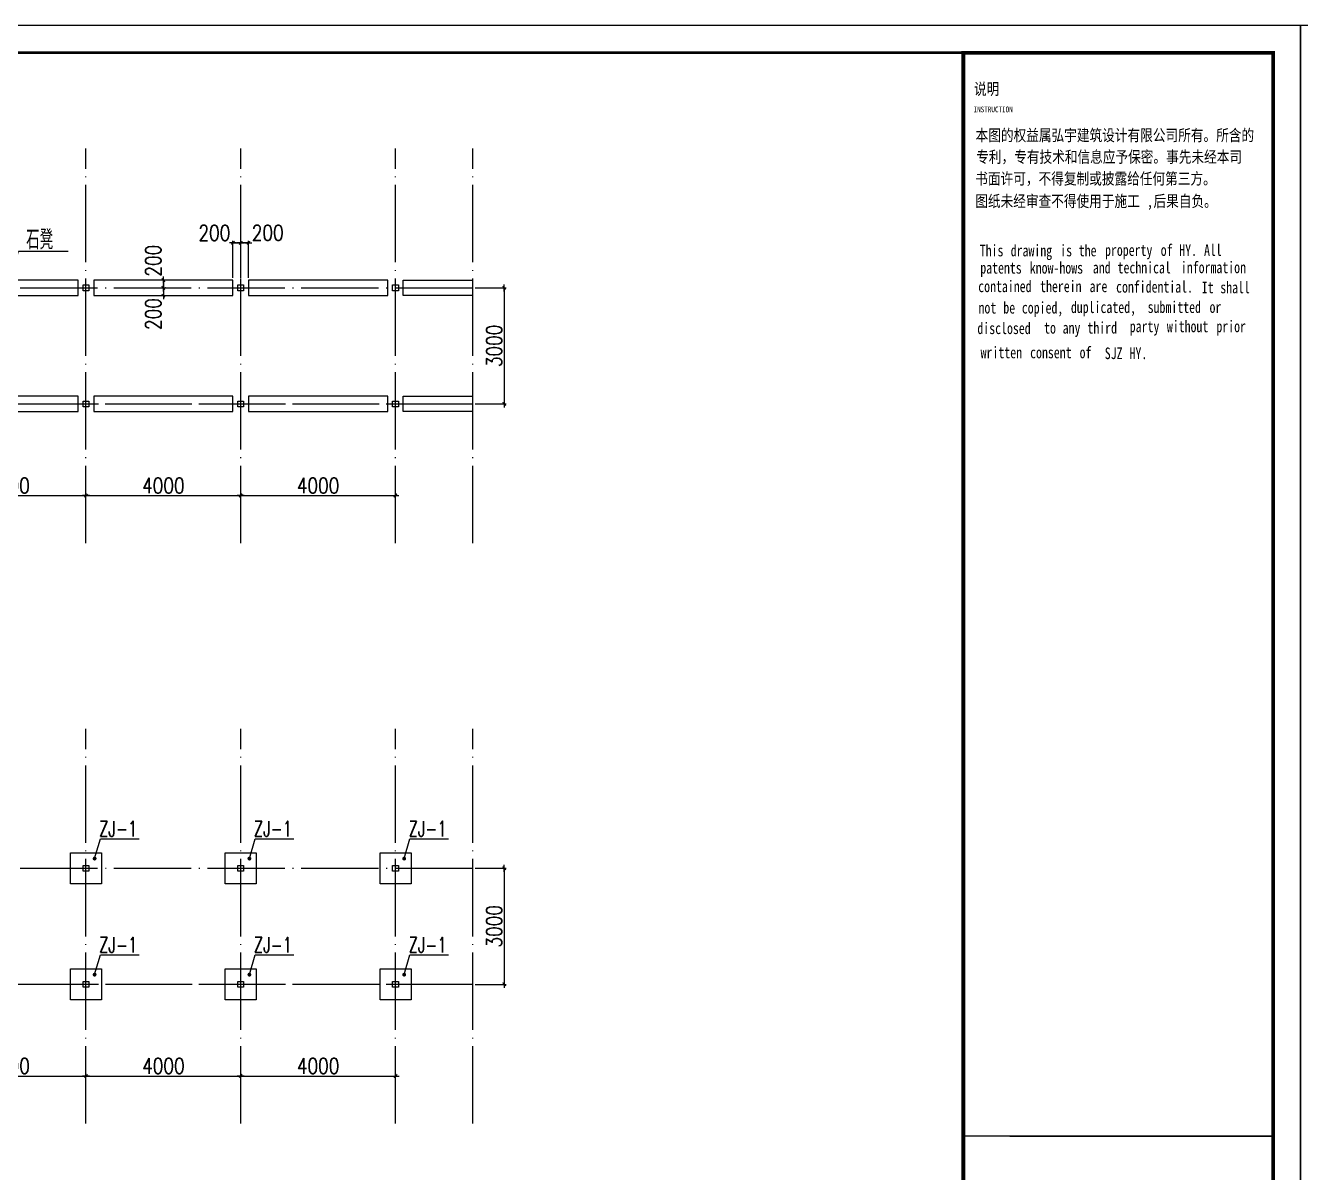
# Model space of a CAD drawing. Header units: inches. Extents: x -2316 to 955, y -265 to 742.
# Drawn here: x -768 to -534.5, y -55 to 155.1 of the extents above; entities that cross this region are included whole.
import ezdxf

# ---------------------------------------------------------------- set-up
doc = ezdxf.new("R2010")
doc.units = ezdxf.units.IN
doc.header["$LTSCALE"] = 1000
doc.header["$MEASUREMENT"] = 0
doc.linetypes.add('CONTINOUS', pattern=[0])
doc.linetypes.add('DOTE', pattern=[2.42, 2, -0.2, 0.02, -0.2])
for name, color, linetype in [('COLUMN', 7, 'Continuous'), ('G13', 7, 'CONTINOUS'), ('PUB_DIM', 3, 'Continuous'), ('文字和字符', 7, 'Continuous'), ('标注层', 3, 'Continuous')]:
    doc.layers.add(name, color=color, linetype=linetype)
doc.styles.add('-宋体', font='', dxfattribs={"width": 0.8})
doc.styles.add('DIM_FONT', font='SIMPLEX.shx', dxfattribs={"width": 0.8})
doc.styles.add('HZPMK', font='romand.shx', dxfattribs={"width": 0.7, "bigfont": 'hztxt.shx'})
doc.styles.get('-宋体').set_extended_font_data('SimSun')
doc.dimstyles.new('NORMAL', dxfattribs={"dimscale": 0.2, "dimtxt": 300, "dimasz": 1, "dimexe": 250, "dimexo": 300, "dimgap": 150, "dimtad": 1, "dimdec": 0, "dimzin": 0, "dimdsep": 46, "dimtxsty": 'DIM_FONT', "dimblk": '_DIMX', "dimcen": 0.09, "dimclrt": 7, "dimadec": 0, "dimazin": 0, "dimtfac": 1, "dimtdec": 0, "dimtix": 1, "dimtmove": 2, "dimatfit": 3, "dimldrblk": '_DIMX', "dimfxl": 1, "dimtolj": 1, "dimtzin": 0, "dimarcsym": 0})

# ---------------------------------------------------------------- blocks, each defined once
blk = doc.blocks.new('TKK')
at = {"layer": '文字和字符'}
for p, q in [((1179, 433.86), (1082.44, 433.86)), ((1082.44, 433.86), (1179, 433.86))]:
    blk.add_line(p, q, dxfattribs=at)
blk.add_lwpolyline([(0, 0), (1189, 0), (1189, 841), (0, 841)], close=True, dxfattribs=at)
for points, const_width in [([(25, 10), (1179, 10), (1179, 831), (25, 831)], 1), ([(1065.4, 831), (1179, 831), (1179, 10.01), (1065.4, 10.01)], 1.42)]:
    blk.add_lwpolyline(points, close=True, dxfattribs=dict(at, const_width=const_width))
at = {"layer": '文字和字符', "const_width": 0.483}
blk.add_lwpolyline([(1065.4, 433.86), (1179, 433.86)], dxfattribs=at)
at = {"layer": '文字和字符', "color": 0, "style": '-宋体'}
for s, height, width, p in [('说明', 4.253, 0.8, (1069.32, 815.62)), ('INSTRUCTION', 2.1272, 0.75, (1069.17, 809.17)), ('本图的权益属弘宇建筑设计有限公司所有。所含的', 4.2532, 0.8, (1069.9, 798.65)), ('专利，专有技术和信息应予保密。事先未经本司', 4.2532, 0.8, (1070.11, 790.72)), ('书面许可，不得复制或披露给任何第三方。', 4.2532, 0.8, (1069.77, 782.74)), ('图纸未经审查不得使用于施工', 4.2532, 0.8, (1069.77, 774.5)), ('后果自负。', 4.253, 0.8, (1135.1, 774.5)), (',', 4.25, 0.8, (1132.68, 774.5)), ('This', 4.253, 0.75, (1071.42, 756.38)), ('drawing', 4.253, 0.75, (1082.76, 756.38)), ('is', 4.253, 0.75, (1100.91, 756.38)), ('the', 4.253, 0.75, (1107.71, 756.38)), ('property', 4.253, 0.75, (1117.34, 756.54)), ('of', 4.253, 0.75, (1137.76, 756.54)), ('HY.', 4.253, 0.75, (1144.56, 756.54)), ('All', 4.253, 0.75, (1153.64, 756.54)), ('patents', 4.253, 0.75, (1071.61, 750.05)), ('know-hows', 4.253, 0.75, (1089.76, 750.05)), ('and', 4.253, 0.75, (1112.87, 750.13)), ('technical', 4.253, 0.75, (1121.94, 750.13)), ('information', 4.2532, 0.75, (1145.15, 750.2)), ('contained', 4.253, 0.75, (1070.86, 743.25)), ('therein', 4.253, 0.75, (1093.54, 743.25)), ('are', 4.253, 0.75, (1111.69, 743.25)), ('confidential.', 4.2532, 0.75, (1121.39, 743.08)), ('It', 4.253, 0.75, (1152.79, 742.84)), ('shall', 4.253, 0.75, (1159.59, 742.84)), ('not', 4.253, 0.75, (1070.97, 735.41)), ('be', 4.253, 0.75, (1080.05, 735.41)), ('copied,', 4.253, 0.75, (1086.85, 735.41)), ('duplicated,', 4.2532, 0.75, (1104.83, 735.6)), ('submitted', 4.253, 0.75, (1132.98, 735.63)), ('or', 4.253, 0.75, (1155.66, 735.63)), ('disclosed', 4.253, 0.75, (1070.55, 727.88)), ('to', 4.253, 0.75, (1095.01, 728.05)), ('any', 4.253, 0.75, (1101.82, 728.05)), ('third', 4.253, 0.75, (1110.89, 728.05)), ('party', 4.253, 0.75, (1126.41, 728.57)), ('without', 4.253, 0.75, (1140.02, 728.57)), ('prior', 4.253, 0.75, (1158.17, 728.57)), ('written', 4.253, 0.75, (1071.73, 719.01)), ('consent', 4.253, 0.75, (1089.88, 719.01)), ('of', 4.253, 0.75, (1108.02, 719.01)), ('SJZ', 4.253, 0.75, (1117.25, 718.71)), ('HY.', 4.253, 0.75, (1126.33, 718.71))]:
    blk.add_text(s, height=height, dxfattribs=dict(at, width=width)).set_placement(p)
blk = doc.blocks.new('_DIMX')
blk.add_line((-150, 0), (150, 0))
at = {"const_width": 50}
blk.add_lwpolyline([(-70, -70), (70, 70)], dxfattribs=at)
blk = doc.blocks.new('*D395')
at = {"layer": 'Defpoints', "color": 0, "transparency": 16777216}
for p in [(47584, -9625), (47584, -12625), (48393, -12625)]:
    blk.add_point(p, dxfattribs=at)
at = {"layer": 'PUB_DIM', "color": 0, "lineweight": -2, "transparency": 16777216}
for p, q in [((47644, -9625), (48443, -9625)), ((48393, -9625), (48393, -12624)), ((47644, -12625), (48443, -12625))]:
    blk.add_line(p, q, dxfattribs=at)
at = {"layer": 'PUB_DIM', "color": 0, "lineweight": -2, "transparency": 16777216, "xscale": 0.6000000000000001, "yscale": 0.6000000000000001, "zscale": 0.6000000000000001}
for p, rotation in [((48393, -9625), 90), ((48393, -12625), 270)]:
    blk.add_blockref('_DIMX', p, dxfattribs=dict(at, rotation=rotation))
at = {"layer": 'PUB_DIM', "color": 7, "transparency": 16777216, "insert": (48133, -11125), "char_height": 400, "attachment_point": 5, "rotation": 90, "style": 'DIM_FONT'}
blk.add_mtext('\\A1;3000', dxfattribs=at)
blk = doc.blocks.new('*D400')
at = {"layer": 'Defpoints', "color": 0, "transparency": 16777216}
for p in [(39584, -9425), (39584, -9625), (39584, -9625)]:
    blk.add_point(p, dxfattribs=at)
at = {"layer": 'PUB_DIM', "color": 0, "lineweight": -2, "transparency": 16777216}
for p, q in [((39584, -9425), (39584, -9624)), ((39644, -9425), (39634, -9425)), ((39644, -9625), (39634, -9625))]:
    blk.add_line(p, q, dxfattribs=at)
at = {"layer": 'PUB_DIM', "color": 0, "lineweight": -2, "transparency": 16777216, "xscale": 0.6000000000000001, "yscale": 0.6000000000000001, "zscale": 0.6000000000000001}
for p, rotation in [((39584, -9425), 90), ((39584, -9625), 270)]:
    blk.add_blockref('_DIMX', p, dxfattribs=dict(at, rotation=rotation))
at = {"layer": 'PUB_DIM', "color": 7, "transparency": 16777216, "insert": (39324, -8924), "char_height": 400, "attachment_point": 5, "rotation": 90, "style": 'DIM_FONT'}
blk.add_mtext('\\A1;200', dxfattribs=at)
blk = doc.blocks.new('*D401')
at = {"layer": 'Defpoints', "color": 0, "transparency": 16777216}
for p in [(39584, -9625), (39584, -9825), (39584, -9825)]:
    blk.add_point(p, dxfattribs=at)
at = {"layer": 'PUB_DIM', "color": 0, "lineweight": -2, "transparency": 16777216}
for p, q in [((39524, -9625), (39534, -9625)), ((39524, -9825), (39534, -9825)), ((39584, -9625), (39584, -9824))]:
    blk.add_line(p, q, dxfattribs=at)
at = {"layer": 'PUB_DIM', "color": 0, "lineweight": -2, "transparency": 16777216, "xscale": 0.6000000000000001, "yscale": 0.6000000000000001, "zscale": 0.6000000000000001}
for p, rotation in [((39584, -9625), 90), ((39584, -9825), 270)]:
    blk.add_blockref('_DIMX', p, dxfattribs=dict(at, rotation=rotation))
at = {"layer": 'PUB_DIM', "color": 7, "transparency": 16777216, "insert": (39324, -10303), "char_height": 400, "attachment_point": 5, "rotation": 90, "style": 'DIM_FONT'}
blk.add_mtext('\\A1;200', dxfattribs=at)
blk = doc.blocks.new('*D413')
at = {"layer": 'Defpoints', "color": 0, "transparency": 16777216}
for p in [(41584, -8461), (41384, -9425), (41584, -9425)]:
    blk.add_point(p, dxfattribs=at)
at = {"layer": 'PUB_DIM', "color": 0, "lineweight": -2, "transparency": 16777216}
for p, q in [((41384, -9365), (41384, -8411)), ((41385, -8461), (41584, -8461)), ((41584, -9365), (41584, -8411))]:
    blk.add_line(p, q, dxfattribs=at)
at = {"layer": 'PUB_DIM', "color": 0, "lineweight": -2, "transparency": 16777216, "xscale": 0.6000000000000001, "yscale": 0.6000000000000001, "zscale": 0.6000000000000001, "rotation": 180}
blk.add_blockref('_DIMX', (41384, -8461), dxfattribs=at)
at = {"layer": 'PUB_DIM', "color": 0, "lineweight": -2, "transparency": 16777216, "xscale": 0.6000000000000001, "yscale": 0.6000000000000001, "zscale": 0.6000000000000001}
blk.add_blockref('_DIMX', (41584, -8461), dxfattribs=at)
at = {"layer": 'PUB_DIM', "color": 7, "transparency": 16777216, "insert": (40903, -8206), "char_height": 400, "attachment_point": 5, "style": 'DIM_FONT'}
blk.add_mtext('\\A1;200', dxfattribs=at)
blk = doc.blocks.new('*D408')
at = {"layer": 'Defpoints', "color": 0, "transparency": 16777216}
for p in [(33584, -14995), (37584, -14995), (37584, -14995)]:
    blk.add_point(p, dxfattribs=at)
at = {"layer": 'PUB_DIM', "color": 0, "lineweight": -2, "transparency": 16777216}
for p, q in [((33584, -14935), (33584, -14945)), ((33585, -14995), (37584, -14995)), ((37584, -14935), (37584, -14945))]:
    blk.add_line(p, q, dxfattribs=at)
at = {"layer": 'PUB_DIM', "color": 0, "lineweight": -2, "transparency": 16777216, "xscale": 0.6000000000000001, "yscale": 0.6000000000000001, "zscale": 0.6000000000000001, "rotation": 180}
blk.add_blockref('_DIMX', (33584, -14995), dxfattribs=at)
at = {"layer": 'PUB_DIM', "color": 0, "lineweight": -2, "transparency": 16777216, "xscale": 0.6000000000000001, "yscale": 0.6000000000000001, "zscale": 0.6000000000000001}
blk.add_blockref('_DIMX', (37584, -14995), dxfattribs=at)
at = {"layer": 'PUB_DIM', "color": 7, "transparency": 16777216, "insert": (35584, -14735), "char_height": 400, "attachment_point": 5, "style": 'DIM_FONT'}
blk.add_mtext('\\A1;4000', dxfattribs=at)
blk = doc.blocks.new('*D409')
at = {"layer": 'Defpoints', "color": 0, "transparency": 16777216}
for p in [(37584, -14995), (41584, -14995), (41584, -14995)]:
    blk.add_point(p, dxfattribs=at)
at = {"layer": 'PUB_DIM', "color": 0, "lineweight": -2, "transparency": 16777216}
for p, q in [((37584, -14935), (37584, -14945)), ((37585, -14995), (41584, -14995)), ((41584, -14935), (41584, -14945))]:
    blk.add_line(p, q, dxfattribs=at)
at = {"layer": 'PUB_DIM', "color": 0, "lineweight": -2, "transparency": 16777216, "xscale": 0.6000000000000001, "yscale": 0.6000000000000001, "zscale": 0.6000000000000001, "rotation": 180}
blk.add_blockref('_DIMX', (37584, -14995), dxfattribs=at)
at = {"layer": 'PUB_DIM', "color": 0, "lineweight": -2, "transparency": 16777216, "xscale": 0.6000000000000001, "yscale": 0.6000000000000001, "zscale": 0.6000000000000001}
blk.add_blockref('_DIMX', (41584, -14995), dxfattribs=at)
at = {"layer": 'PUB_DIM', "color": 7, "transparency": 16777216, "insert": (39584, -14735), "char_height": 400, "attachment_point": 5, "style": 'DIM_FONT'}
blk.add_mtext('\\A1;4000', dxfattribs=at)
blk = doc.blocks.new('*D410')
at = {"layer": 'Defpoints', "color": 0, "transparency": 16777216}
for p in [(41584, -14995), (45584, -14995), (45584, -14995)]:
    blk.add_point(p, dxfattribs=at)
at = {"layer": 'PUB_DIM', "color": 0, "lineweight": -2, "transparency": 16777216}
for p, q in [((41584, -14935), (41584, -14945)), ((41585, -14995), (45584, -14995)), ((45584, -14935), (45584, -14945))]:
    blk.add_line(p, q, dxfattribs=at)
at = {"layer": 'PUB_DIM', "color": 0, "lineweight": -2, "transparency": 16777216, "xscale": 0.6000000000000001, "yscale": 0.6000000000000001, "zscale": 0.6000000000000001, "rotation": 180}
blk.add_blockref('_DIMX', (41584, -14995), dxfattribs=at)
at = {"layer": 'PUB_DIM', "color": 0, "lineweight": -2, "transparency": 16777216, "xscale": 0.6000000000000001, "yscale": 0.6000000000000001, "zscale": 0.6000000000000001}
blk.add_blockref('_DIMX', (45584, -14995), dxfattribs=at)
at = {"layer": 'PUB_DIM', "color": 7, "transparency": 16777216, "insert": (43584, -14735), "char_height": 400, "attachment_point": 5, "style": 'DIM_FONT'}
blk.add_mtext('\\A1;4000', dxfattribs=at)
blk = doc.blocks.new('*D414')
at = {"layer": 'Defpoints', "color": 0, "transparency": 16777216}
for p in [(41584, -8461), (41584, -9425), (41784, -9425)]:
    blk.add_point(p, dxfattribs=at)
at = {"layer": 'PUB_DIM', "color": 0, "lineweight": -2, "transparency": 16777216}
for p, q in [((41584, -9365), (41584, -8411)), ((41784, -8461), (41585, -8461)), ((41784, -9365), (41784, -8411))]:
    blk.add_line(p, q, dxfattribs=at)
at = {"layer": 'PUB_DIM', "color": 0, "lineweight": -2, "transparency": 16777216, "xscale": 0.6000000000000001, "yscale": 0.6000000000000001, "zscale": 0.6000000000000001, "rotation": 180}
blk.add_blockref('_DIMX', (41584, -8461), dxfattribs=at)
at = {"layer": 'PUB_DIM', "color": 0, "lineweight": -2, "transparency": 16777216, "xscale": 0.6000000000000001, "yscale": 0.6000000000000001, "zscale": 0.6000000000000001}
blk.add_blockref('_DIMX', (41784, -8461), dxfattribs=at)
at = {"layer": 'PUB_DIM', "color": 7, "transparency": 16777216, "insert": (42282, -8201), "char_height": 400, "attachment_point": 5, "style": 'DIM_FONT'}
blk.add_mtext('\\A1;200', dxfattribs=at)
blk = doc.blocks.new('*D398')
at = {"layer": 'Defpoints', "color": 0, "transparency": 16777216}
for p in [(44380, -11501), (44380, -14501), (45189, -14501)]:
    blk.add_point(p, dxfattribs=at)
at = {"layer": 'PUB_DIM', "color": 0, "lineweight": -2, "transparency": 16777216}
for p, q in [((44440, -11501), (45239, -11501)), ((45189, -11501), (45189, -14500)), ((44440, -14501), (45239, -14501))]:
    blk.add_line(p, q, dxfattribs=at)
at = {"layer": 'PUB_DIM', "color": 0, "lineweight": -2, "transparency": 16777216, "xscale": 0.6000000000000001, "yscale": 0.6000000000000001, "zscale": 0.6000000000000001}
for p, rotation in [((45189, -11501), 90), ((45189, -14501), 270)]:
    blk.add_blockref('_DIMX', p, dxfattribs=dict(at, rotation=rotation))
at = {"layer": 'PUB_DIM', "color": 7, "transparency": 16777216, "insert": (44929, -13001), "char_height": 400, "attachment_point": 5, "rotation": 90, "style": 'DIM_FONT'}
blk.add_mtext('\\A1;3000', dxfattribs=at)
blk = doc.blocks.new('*D421')
at = {"layer": 'Defpoints', "color": 0, "transparency": 16777216}
for p in [(30380, -16871), (34380, -16871), (34380, -16871)]:
    blk.add_point(p, dxfattribs=at)
at = {"layer": 'PUB_DIM', "color": 0, "lineweight": -2, "transparency": 16777216}
for p, q in [((30380, -16811), (30380, -16821)), ((30381, -16871), (34379, -16871)), ((34380, -16811), (34380, -16821))]:
    blk.add_line(p, q, dxfattribs=at)
at = {"layer": 'PUB_DIM', "color": 0, "lineweight": -2, "transparency": 16777216, "xscale": 0.6000000000000001, "yscale": 0.6000000000000001, "zscale": 0.6000000000000001, "rotation": 180}
blk.add_blockref('_DIMX', (30380, -16871), dxfattribs=at)
at = {"layer": 'PUB_DIM', "color": 0, "lineweight": -2, "transparency": 16777216, "xscale": 0.6000000000000001, "yscale": 0.6000000000000001, "zscale": 0.6000000000000001}
blk.add_blockref('_DIMX', (34380, -16871), dxfattribs=at)
at = {"layer": 'PUB_DIM', "color": 7, "transparency": 16777216, "insert": (32380, -16611), "char_height": 400, "attachment_point": 5, "style": 'DIM_FONT'}
blk.add_mtext('\\A1;4000', dxfattribs=at)
blk = doc.blocks.new('*D422')
at = {"layer": 'Defpoints', "color": 0, "transparency": 16777216}
for p in [(34380, -16871), (38380, -16871), (38380, -16871)]:
    blk.add_point(p, dxfattribs=at)
at = {"layer": 'PUB_DIM', "color": 0, "lineweight": -2, "transparency": 16777216}
for p, q in [((34380, -16811), (34380, -16821)), ((34381, -16871), (38379, -16871)), ((38380, -16811), (38380, -16821))]:
    blk.add_line(p, q, dxfattribs=at)
at = {"layer": 'PUB_DIM', "color": 0, "lineweight": -2, "transparency": 16777216, "xscale": 0.6000000000000001, "yscale": 0.6000000000000001, "zscale": 0.6000000000000001, "rotation": 180}
blk.add_blockref('_DIMX', (34380, -16871), dxfattribs=at)
at = {"layer": 'PUB_DIM', "color": 0, "lineweight": -2, "transparency": 16777216, "xscale": 0.6000000000000001, "yscale": 0.6000000000000001, "zscale": 0.6000000000000001}
blk.add_blockref('_DIMX', (38380, -16871), dxfattribs=at)
at = {"layer": 'PUB_DIM', "color": 7, "transparency": 16777216, "insert": (36380, -16611), "char_height": 400, "attachment_point": 5, "style": 'DIM_FONT'}
blk.add_mtext('\\A1;4000', dxfattribs=at)
blk = doc.blocks.new('*D423')
at = {"layer": 'Defpoints', "color": 0, "transparency": 16777216}
for p in [(38380, -16871), (42380, -16871), (42380, -16871)]:
    blk.add_point(p, dxfattribs=at)
at = {"layer": 'PUB_DIM', "color": 0, "lineweight": -2, "transparency": 16777216}
for p, q in [((38380, -16811), (38380, -16821)), ((38381, -16871), (42379, -16871)), ((42380, -16811), (42380, -16821))]:
    blk.add_line(p, q, dxfattribs=at)
at = {"layer": 'PUB_DIM', "color": 0, "lineweight": -2, "transparency": 16777216, "xscale": 0.6000000000000001, "yscale": 0.6000000000000001, "zscale": 0.6000000000000001, "rotation": 180}
blk.add_blockref('_DIMX', (38380, -16871), dxfattribs=at)
at = {"layer": 'PUB_DIM', "color": 0, "lineweight": -2, "transparency": 16777216, "xscale": 0.6000000000000001, "yscale": 0.6000000000000001, "zscale": 0.6000000000000001}
blk.add_blockref('_DIMX', (42380, -16871), dxfattribs=at)
at = {"layer": 'PUB_DIM', "color": 7, "transparency": 16777216, "insert": (40380, -16611), "char_height": 400, "attachment_point": 5, "style": 'DIM_FONT'}
blk.add_mtext('\\A1;4000', dxfattribs=at)
blk = doc.blocks.new('_YZH')
at = {"const_width": 0.5}
blk.add_lwpolyline([(-0.25, 0, 1), (0.25, 0, 1)], format="xyb", close=True, dxfattribs=at)
blk = doc.blocks.new('A$C3E9B4AE6')
at = {"layer": 'G13', "color": 1, "linetype": 'DOTE'}
for p, q in [((37584.3, -16224.6), (37584.3, -6024.6)), ((41584.3, -16224.6), (41584.3, -6024.6)), ((45584.3, -16224.6), (45584.3, -6024.6)), ((47584.3, -16224.6), (47584.3, -6024.6))]:
    blk.add_line(p, q, dxfattribs=at)
at = {"layer": 'G13'}
for points in [[(37384.3, -9824.6), (37384.3, -9424.6), (33784.3, -9424.6), (33784.3, -9824.6), (37384.3, -9824.6)], [(37659.3, -9549.6), (37659.3, -9699.6), (37509.3, -9699.6), (37509.3, -9549.6), (37659.3, -9549.6)], [(41384.3, -9824.6), (41384.3, -9424.6), (37784.3, -9424.6), (37784.3, -9824.6), (41384.3, -9824.6)], [(41659.3, -9549.6), (41659.3, -9699.6), (41509.3, -9699.6), (41509.3, -9549.6), (41659.3, -9549.6)], [(45384.3, -9424.6), (41784.3, -9424.6), (41784.3, -9824.6), (45384.3, -9824.6), (45384.3, -9424.6)], [(45659.3, -9549.6), (45659.3, -9699.6), (45509.3, -9699.6), (45509.3, -9549.6), (45659.3, -9549.6)], [(45784.3, -9424.6), (47584.3, -9424.6)], [(47584.3, -9824.6), (45784.3, -9824.6), (45784.3, -9424.6)], [(37384.3, -12824.6), (37384.3, -12424.6), (33784.3, -12424.6), (33784.3, -12824.6), (37384.3, -12824.6)], [(41384.3, -12824.6), (41384.3, -12424.6), (37784.3, -12424.6), (37784.3, -12824.6), (41384.3, -12824.6)], [(45384.3, -12424.6), (41784.3, -12424.6), (41784.3, -12824.6), (45384.3, -12824.6), (45384.3, -12424.6)], [(45784.3, -12424.6), (47584.3, -12424.6)], [(47584.3, -12824.6), (45784.3, -12824.6), (45784.3, -12424.6)], [(37659.3, -12549.6), (37659.3, -12699.6), (37509.3, -12699.6), (37509.3, -12549.6), (37659.3, -12549.6)], [(41659.3, -12549.6), (41659.3, -12699.6), (41509.3, -12699.6), (41509.3, -12549.6), (41659.3, -12549.6)], [(45659.3, -12549.6), (45659.3, -12699.6), (45509.3, -12699.6), (45509.3, -12549.6), (45659.3, -12549.6)]]:
    blk.add_lwpolyline(points, dxfattribs=at)
at = {"layer": 'G13', "color": 1, "linetype": 'DOTE'}
for points in [[(-415.7, -9624.6), (47584.3, -9624.6)], [(-415.7, -12624.6), (47584.3, -12624.6)], [(23584.3, -12624.6), (45584.3, -12624.6)]]:
    blk.add_lwpolyline(points, dxfattribs=at)
at = {"layer": '标注层'}
blk.add_lwpolyline([(35554.8, -9624.6), (35839.9, -8677.7), (37126.3, -8677.7)], dxfattribs=at)
at = {"layer": '标注层', "insert": (36736.9, -8631.4), "char_height": 500, "attachment_point": 9, "style": 'HZPMK'}
blk.add_mtext('石凳', dxfattribs=at)
at = {"layer": 'PUB_DIM'}
for base, p1, p2, angle, picture, middle in [((41584.3, -8461.5), (41384.3, -9424.6), (41584.3, -9424.6), 0, '*D413', (40903.1, -8206.4)), ((41584.3, -8461.5), (41784.3, -9424.6), (41584.3, -9424.6), 180, '*D414', (42282.4, -8201.5)), ((39584.3, -9624.6), (39584.3, -9424.6), (39584.3, -9624.6), 270, '*D400', (39324.3, -8924.4)), ((39584.4, -9824.6), (39584.4, -9624.6), (39584.4, -9824.6), 270, '*D401', (39324.4, -10303.4))]:
    dim = blk.add_linear_dim(base=base, p1=p1, p2=p2, angle=angle, dimstyle='NORMAL', override={"dimtxt": 2000, "dimasz": 3, "dimgap": 300}, dxfattribs=at)
    dim.commit()
    dim.dimension.update_dxf_attribs({"geometry": picture, "text_midpoint": middle, "dimtype": 129})
for p1, p2, distance, picture, middle in [((47584.3, -9624.6), (47584.3, -12624.6), 808.8, '*D395', (48133, -11124.6)), ((33584.3, -14994.8), (37584.3, -14994.8), 0, '*D408', (35584.3, -14734.8)), ((37584.3, -14994.8), (41584.3, -14994.8), 0, '*D409', (39584.3, -14734.8)), ((41584.3, -14994.8), (45584.3, -14994.8), 0, '*D410', (43584.3, -14734.8))]:
    dim = blk.add_aligned_dim(p1=p1, p2=p2, distance=distance, dimstyle='NORMAL', override={"dimtxt": 2000, "dimasz": 3, "dimgap": 300}, dxfattribs=at)
    dim.commit()
    dim.dimension.update_dxf_attribs({"geometry": picture, "text_midpoint": middle})
blk = doc.blocks.new('A$C4B946BC3')
at = {"layer": 'G13', "color": 1, "linetype": 'DOTE'}
for p, q in [((34380, -18100.5), (34380, -7900.5)), ((38380, -18100.5), (38380, -7900.5)), ((42380, -18100.5), (42380, -7900.5)), ((44380, -18100.5), (44380, -7900.5))]:
    blk.add_line(p, q, dxfattribs=at)
at = {"layer": 'G13'}
for points in [[(34780, -11100.5), (34780, -11900.5), (33980, -11900.5), (33980, -11100.5)], [(38780, -11100.5), (38780, -11900.5), (37980, -11900.5), (37980, -11100.5)], [(42780, -11100.5), (42780, -11900.5), (41980, -11900.5), (41980, -11100.5)], [(34780, -14100.5), (34780, -14900.5), (33980, -14900.5), (33980, -14100.5)], [(38780, -14100.5), (38780, -14900.5), (37980, -14900.5), (37980, -14100.5)], [(42780, -14100.5), (42780, -14900.5), (41980, -14900.5), (41980, -14100.5)]]:
    blk.add_lwpolyline(points, close=True, dxfattribs=at)
at = {"layer": 'G13', "color": 1, "linetype": 'DOTE'}
for points in [[(-3620, -11500.5), (44380, -11500.5)], [(-3620, -14500.5), (44380, -14500.5)], [(20380, -14500.5), (42380, -14500.5)]]:
    blk.add_lwpolyline(points, dxfattribs=at)
at = {"layer": 'G13'}
for points in [[(34455, -11425.5), (34455, -11575.5), (34305, -11575.5), (34305, -11425.5), (34455, -11425.5)], [(38455, -11425.5), (38455, -11575.5), (38305, -11575.5), (38305, -11425.5), (38455, -11425.5)], [(42455, -11425.5), (42455, -11575.5), (42305, -11575.5), (42305, -11425.5), (42455, -11425.5)], [(34455, -14425.5), (34455, -14575.5), (34305, -14575.5), (34305, -14425.5), (34455, -14425.5)], [(38455, -14425.5), (38455, -14575.5), (38305, -14575.5), (38305, -14425.5), (38455, -14425.5)], [(42455, -14425.5), (42455, -14575.5), (42305, -14575.5), (42305, -14425.5), (42455, -14425.5)]]:
    blk.add_lwpolyline(points, dxfattribs=at)
at = {"layer": '标注层'}
for points in [[(34603.2, -11250.4), (34753.3, -10738.1), (35751.5, -10738.1)], [(38603.2, -11250.4), (38753.3, -10738.1), (39751.5, -10738.1)], [(42603.2, -11250.4), (42753.3, -10738.1), (43751.5, -10738.1)], [(34603.2, -14250.4), (34753.3, -13738.1), (35751.5, -13738.1)], [(38603.2, -14250.4), (38753.3, -13738.1), (39751.5, -13738.1)], [(42603.2, -14250.4), (42753.3, -13738.1), (43751.5, -13738.1)]]:
    blk.add_lwpolyline(points, dxfattribs=at)
at = {"layer": 'COLUMN', "xscale": 100, "yscale": 100, "zscale": 100}
for p in [(34603.2, -11250.4), (38603.2, -11250.4), (42603.2, -11250.4), (34603.2, -14250.4), (38603.2, -14250.4), (42603.2, -14250.4)]:
    blk.add_blockref('_YZH', p, dxfattribs=at)
at = {"layer": '标注层', "char_height": 400, "attachment_point": 9, "style": 'HZPMK'}
for insert in [(35703.1, -10682.1), (39703.1, -10682.1), (43703.1, -10682.1), (35703.1, -13682.1), (39703.1, -13682.1), (43703.1, -13682.1)]:
    blk.add_mtext('ZJ-1', dxfattribs=dict(at, insert=insert))
at = {"layer": 'PUB_DIM'}
for p1, p2, distance, picture, middle in [((44380, -11500.5), (44380, -14500.5), 808.8, '*D398', (44928.8, -13000.5)), ((30380, -16870.7), (34380, -16870.7), 0, '*D421', (32380, -16610.7)), ((34380, -16870.7), (38380, -16870.7), 0, '*D422', (36380, -16610.7)), ((38380, -16870.7), (42380, -16870.7), 0, '*D423', (40380, -16610.7))]:
    dim = blk.add_aligned_dim(p1=p1, p2=p2, distance=distance, dimstyle='NORMAL', override={"dimtxt": 2000, "dimasz": 3, "dimgap": 300}, dxfattribs=at)
    dim.commit()
    dim.dimension.update_dxf_attribs({"geometry": picture, "text_midpoint": middle})

msp = doc.modelspace()

# ---------------------------------------------------------------- block references
at = {"xscale": 0.4995794785534144, "yscale": 0.4995794785534144, "zscale": 0.4995794785534144}
for p in [(-1128.48, -265.06), (-534.48, -265.06)]:
    msp.add_blockref('TKK', p, dxfattribs=at)
at = {"layer": 'G13', "xscale": 0.007086059787094432, "yscale": 0.007086059787094432, "zscale": 0.007086059787094432}
for name, p in [('A$C3E9B4AE6', (-1023.23, 175.24)), ('A$C4B946BC3', (-1000.52, 82.23))]:
    msp.add_blockref(name, p, dxfattribs=at)

doc.saveas('drawing.dxf')
